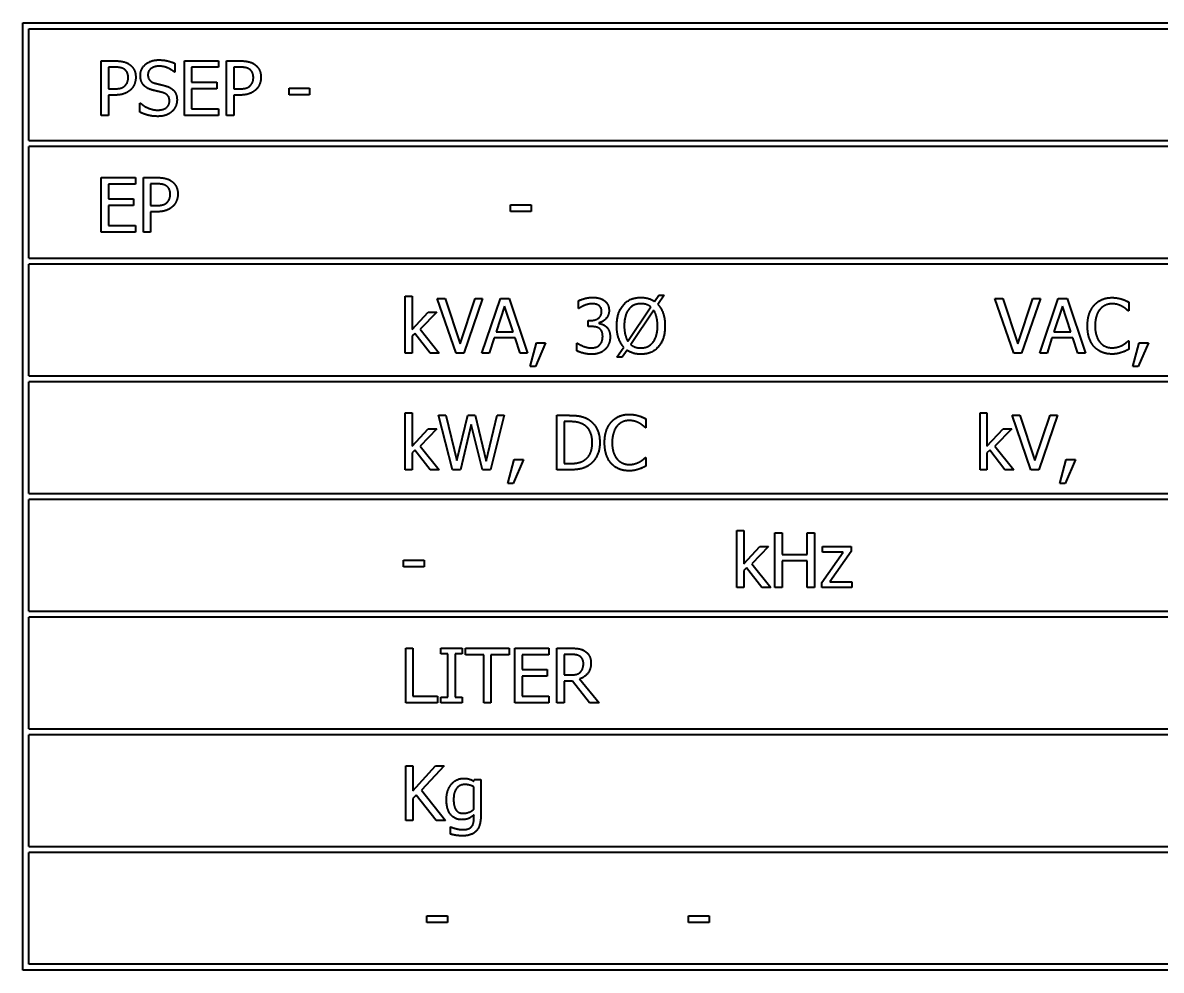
# Model space of a CAD drawing. Header units: millimetres. Extents: x 0 to 5945, y 0 to 4205.
# Drawn here: x 4875.37 to 4921.31, y 2006.38 to 2044.63 of the extents above; entities that cross this region are included whole.
import ezdxf

# ---------------------------------------------------------------- set-up
doc = ezdxf.new("R2010")
doc.units = ezdxf.units.MM
doc.header["$LTSCALE"] = 5
doc.layers.add('가시적인 것(ISO)', color=3, linetype='Continuous', lineweight=40)

msp = doc.modelspace()

# ---------------------------------------------------------------- linework, layer by layer
at = {"layer": '가시적인 것(ISO)'}
for p, q in [((4875.374, 2044.626), (4957.374, 2044.626)), ((4875.374, 2006.376), (4875.374, 2044.626)), ((4875.624, 2039.876), (4875.624, 2044.376)), ((4875.624, 2044.376), (4957.124, 2044.376)), ((4878.542, 2043.087), (4879.094, 2043.087)), ((4878.542, 2040.887), (4878.542, 2043.087)), ((4881.895, 2043.087), (4883.271, 2043.087)), ((4881.895, 2040.887), (4881.895, 2043.087)), ((4883.271, 2043.087), (4883.271, 2042.827)), ((4883.592, 2043.087), (4884.145, 2043.087)), ((4883.592, 2040.887), (4883.592, 2043.087)), ((4878.834, 2042.834), (4878.834, 2041.957)), ((4879.077, 2042.834), (4878.834, 2042.834)), ((4881.512, 2042.634), (4881.49, 2042.634)), ((4881.512, 2042.984), (4881.512, 2042.634)), ((4882.188, 2042.827), (4882.188, 2042.224)), ((4883.271, 2042.827), (4882.188, 2042.827)), ((4883.885, 2042.834), (4883.885, 2041.957)), ((4884.127, 2042.834), (4883.885, 2042.834)), ((4882.188, 2042.224), (4883.198, 2042.224)), ((4883.198, 2042.224), (4883.198, 2041.964)), ((4878.834, 2041.957), (4879.034, 2041.957)), ((4879.082, 2041.707), (4878.834, 2041.707)), ((4878.834, 2041.707), (4878.834, 2040.887)), ((4883.198, 2041.964), (4882.188, 2041.964)), ((4882.188, 2041.964), (4882.188, 2041.147)), ((4883.885, 2041.957), (4884.084, 2041.957)), ((4884.133, 2041.707), (4883.885, 2041.707)), ((4883.885, 2041.707), (4883.885, 2040.887)), ((4886.117, 2041.716), (4886.117, 2041.983)), ((4886.117, 2041.983), (4886.949, 2041.983)), ((4886.949, 2041.716), (4886.117, 2041.716)), ((4886.949, 2041.983), (4886.949, 2041.716)), ((4880.102, 2041.019), (4880.102, 2041.386)), ((4880.102, 2041.386), (4880.123, 2041.386)), ((4878.834, 2040.887), (4878.542, 2040.887)), ((4883.271, 2040.887), (4881.895, 2040.887)), ((4882.188, 2041.147), (4883.271, 2041.147)), ((4883.271, 2041.147), (4883.271, 2040.887)), ((4883.885, 2040.887), (4883.592, 2040.887)), ((4875.624, 2039.876), (4957.124, 2039.876)), ((4875.624, 2035.126), (4875.624, 2039.626)), ((4957.124, 2039.626), (4875.624, 2039.626)), ((4878.542, 2036.176), (4878.542, 2038.376)), ((4878.542, 2038.376), (4879.918, 2038.376)), ((4879.918, 2038.116), (4878.834, 2038.116)), ((4878.834, 2038.116), (4878.834, 2037.513)), ((4879.918, 2038.376), (4879.918, 2038.116)), ((4880.239, 2038.376), (4880.792, 2038.376)), ((4880.239, 2036.176), (4880.239, 2038.376)), ((4880.531, 2038.123), (4880.531, 2037.246)), ((4880.774, 2038.123), (4880.531, 2038.123)), ((4878.834, 2037.513), (4879.845, 2037.513)), ((4879.845, 2037.253), (4878.834, 2037.253)), ((4878.834, 2037.253), (4878.834, 2036.437)), ((4879.845, 2037.513), (4879.845, 2037.253)), ((4880.531, 2037.246), (4880.731, 2037.246)), ((4895.047, 2037.005), (4895.047, 2037.273)), ((4895.047, 2037.273), (4895.88, 2037.273)), ((4895.88, 2037.273), (4895.88, 2037.005)), ((4880.779, 2036.996), (4880.531, 2036.996)), ((4880.531, 2036.996), (4880.531, 2036.176)), ((4895.88, 2037.005), (4895.047, 2037.005)), ((4878.834, 2036.437), (4879.918, 2036.437)), ((4879.918, 2036.437), (4879.918, 2036.176)), ((4879.918, 2036.176), (4878.542, 2036.176)), ((4880.531, 2036.176), (4880.239, 2036.176)), ((4875.624, 2035.126), (4957.124, 2035.126)), ((4875.624, 2030.376), (4875.624, 2034.876)), ((4957.124, 2034.876), (4875.624, 2034.876)), ((4890.804, 2031.291), (4890.804, 2033.589)), ((4890.804, 2033.589), (4891.082, 2033.589)), ((4891.082, 2033.589), (4891.082, 2032.245)), ((4892.854, 2031.291), (4892.096, 2033.491)), ((4892.096, 2033.491), (4892.41, 2033.491)), ((4892.41, 2033.491), (4893.02, 2031.663)), ((4893.02, 2031.663), (4893.63, 2033.491)), ((4893.927, 2033.491), (4893.17, 2031.291)), ((4893.63, 2033.491), (4893.927, 2033.491)), ((4893.901, 2031.291), (4894.642, 2033.491)), ((4894.642, 2033.491), (4895.002, 2033.491)), ((4895.002, 2033.491), (4895.744, 2031.291)), ((4900.863, 2033.375), (4901.032, 2033.626)), ((4901.251, 2033.626), (4900.998, 2033.255)), ((4901.032, 2033.626), (4901.251, 2033.626)), ((4915.357, 2031.291), (4914.599, 2033.491)), ((4914.599, 2033.491), (4914.913, 2033.491)), ((4914.913, 2033.491), (4915.523, 2031.663)), ((4915.523, 2031.663), (4916.132, 2033.491)), ((4916.43, 2033.491), (4915.672, 2031.291)), ((4916.132, 2033.491), (4916.43, 2033.491)), ((4916.403, 2031.291), (4917.145, 2033.491)), ((4917.145, 2033.491), (4917.505, 2033.491)), ((4917.505, 2033.491), (4918.247, 2031.291)), ((4894.815, 2033.191), (4894.477, 2032.155)), ((4895.156, 2032.155), (4894.815, 2033.191)), ((4897.794, 2033.09), (4897.794, 2033.402)), ((4897.812, 2033.09), (4897.794, 2033.09)), ((4899.788, 2031.77), (4900.713, 2033.152)), ((4900.834, 2033.018), (4899.907, 2031.633)), ((4917.318, 2033.191), (4916.979, 2032.155)), ((4917.659, 2032.155), (4917.318, 2033.191)), ((4919.999, 2032.992), (4919.976, 2032.992)), ((4919.999, 2033.345), (4919.999, 2032.992)), ((4891.082, 2032.245), (4891.735, 2032.942)), ((4892.08, 2032.942), (4891.403, 2032.252)), ((4891.735, 2032.942), (4892.08, 2032.942)), ((4898.183, 2032.362), (4898.183, 2032.606)), ((4898.183, 2032.606), (4898.281, 2032.606)), ((4898.622, 2032.514), (4898.622, 2032.492)), ((4891.193, 2032.088), (4891.082, 2031.981)), ((4891.806, 2031.291), (4891.193, 2032.088)), ((4891.403, 2032.252), (4892.171, 2031.291)), ((4894.477, 2032.155), (4895.156, 2032.155)), ((4898.308, 2032.362), (4898.183, 2032.362)), ((4916.979, 2032.155), (4917.659, 2032.155)), ((4891.082, 2031.981), (4891.082, 2031.291)), ((4894.396, 2031.906), (4894.197, 2031.291)), ((4895.236, 2031.906), (4894.396, 2031.906)), ((4895.436, 2031.291), (4895.236, 2031.906)), ((4895.839, 2030.743), (4896.099, 2031.711)), ((4896.468, 2031.711), (4896.054, 2030.743)), ((4896.099, 2031.711), (4896.468, 2031.711)), ((4897.734, 2031.692), (4897.755, 2031.692)), ((4897.734, 2031.38), (4897.734, 2031.692)), ((4916.899, 2031.906), (4916.699, 2031.291)), ((4917.739, 2031.906), (4916.899, 2031.906)), ((4917.938, 2031.291), (4917.739, 2031.906)), ((4919.978, 2031.79), (4919.999, 2031.79)), ((4919.999, 2031.79), (4919.999, 2031.44)), ((4920.158, 2030.743), (4920.418, 2031.711)), ((4920.787, 2031.711), (4920.374, 2030.743)), ((4920.418, 2031.711), (4920.787, 2031.711)), ((4891.082, 2031.291), (4890.804, 2031.291)), ((4892.171, 2031.291), (4891.806, 2031.291)), ((4893.17, 2031.291), (4892.854, 2031.291)), ((4894.197, 2031.291), (4893.901, 2031.291)), ((4895.744, 2031.291), (4895.436, 2031.291)), ((4899.344, 2031.12), (4899.622, 2031.53)), ((4899.757, 2031.408), (4899.561, 2031.12)), ((4915.672, 2031.291), (4915.357, 2031.291)), ((4916.699, 2031.291), (4916.403, 2031.291)), ((4918.247, 2031.291), (4917.938, 2031.291)), ((4896.054, 2030.743), (4895.839, 2030.743)), ((4899.561, 2031.12), (4899.344, 2031.12)), ((4920.374, 2030.743), (4920.158, 2030.743)), ((4875.624, 2030.376), (4957.124, 2030.376)), ((4875.624, 2025.626), (4875.624, 2030.126)), ((4957.124, 2030.126), (4875.624, 2030.126)), ((4890.804, 2026.578), (4890.804, 2028.876)), ((4890.804, 2028.876), (4891.082, 2028.876)), ((4891.082, 2028.876), (4891.082, 2027.532)), ((4913.997, 2026.578), (4913.997, 2028.876)), ((4913.997, 2028.876), (4914.275, 2028.876)), ((4914.275, 2028.876), (4914.275, 2027.532)), ((4892.71, 2026.578), (4892.148, 2028.778)), ((4892.148, 2028.778), (4892.449, 2028.778)), ((4892.449, 2028.778), (4892.892, 2026.954)), ((4892.892, 2026.954), (4893.33, 2028.778)), ((4893.469, 2028.404), (4893.034, 2026.578)), ((4893.33, 2028.778), (4893.628, 2028.778)), ((4893.917, 2026.578), (4893.469, 2028.404)), ((4893.628, 2028.778), (4894.07, 2026.933)), ((4894.07, 2026.933), (4894.51, 2028.778)), ((4894.797, 2028.778), (4894.245, 2026.578)), ((4894.51, 2028.778), (4894.797, 2028.778)), ((4896.921, 2026.578), (4896.921, 2028.778)), ((4896.921, 2028.778), (4897.422, 2028.778)), ((4897.213, 2028.525), (4897.213, 2026.831)), ((4897.436, 2028.525), (4897.213, 2028.525)), ((4900.517, 2028.632), (4900.517, 2028.279)), ((4916.047, 2026.578), (4915.289, 2028.778)), ((4915.289, 2028.778), (4915.603, 2028.778)), ((4915.603, 2028.778), (4916.213, 2026.951)), ((4916.213, 2026.951), (4916.822, 2028.778)), ((4917.12, 2028.778), (4916.362, 2026.578)), ((4916.822, 2028.778), (4917.12, 2028.778)), ((4891.082, 2027.532), (4891.735, 2028.229)), ((4892.08, 2028.229), (4891.403, 2027.539)), ((4891.735, 2028.229), (4892.08, 2028.229)), ((4900.517, 2028.279), (4900.494, 2028.279)), ((4914.275, 2027.532), (4914.927, 2028.229)), ((4915.273, 2028.229), (4914.596, 2027.539)), ((4914.927, 2028.229), (4915.273, 2028.229)), ((4891.403, 2027.539), (4892.171, 2026.578)), ((4914.596, 2027.539), (4915.364, 2026.578)), ((4891.193, 2027.375), (4891.082, 2027.268)), ((4891.082, 2027.268), (4891.082, 2026.578)), ((4891.806, 2026.578), (4891.193, 2027.375)), ((4894.945, 2026.031), (4895.206, 2026.999)), ((4895.575, 2026.999), (4895.161, 2026.031)), ((4895.206, 2026.999), (4895.575, 2026.999)), ((4900.495, 2027.077), (4900.517, 2027.077)), ((4900.517, 2027.077), (4900.517, 2026.728)), ((4914.385, 2027.375), (4914.275, 2027.268)), ((4914.275, 2027.268), (4914.275, 2026.578)), ((4914.999, 2026.578), (4914.385, 2027.375)), ((4917.216, 2026.031), (4917.477, 2026.999)), ((4917.846, 2026.999), (4917.432, 2026.031)), ((4917.477, 2026.999), (4917.846, 2026.999)), ((4891.082, 2026.578), (4890.804, 2026.578)), ((4892.171, 2026.578), (4891.806, 2026.578)), ((4893.034, 2026.578), (4892.71, 2026.578)), ((4894.245, 2026.578), (4893.917, 2026.578)), ((4897.427, 2026.578), (4896.921, 2026.578)), ((4897.213, 2026.831), (4897.436, 2026.831)), ((4914.275, 2026.578), (4913.997, 2026.578)), ((4915.364, 2026.578), (4914.999, 2026.578)), ((4916.362, 2026.578), (4916.047, 2026.578)), ((4875.624, 2025.626), (4957.124, 2025.626)), ((4895.161, 2026.031), (4894.945, 2026.031)), ((4917.432, 2026.031), (4917.216, 2026.031)), ((4875.624, 2020.876), (4875.624, 2025.376)), ((4957.124, 2025.376), (4875.624, 2025.376)), ((4904.186, 2021.828), (4904.186, 2024.126)), ((4904.186, 2024.126), (4904.464, 2024.126)), ((4904.464, 2024.126), (4904.464, 2022.782)), ((4905.714, 2021.828), (4905.714, 2024.028)), ((4905.714, 2024.028), (4906.006, 2024.028)), ((4906.006, 2024.028), (4906.006, 2023.165)), ((4907.019, 2023.165), (4907.019, 2024.028)), ((4907.019, 2024.028), (4907.311, 2024.028)), ((4907.311, 2024.028), (4907.311, 2021.828)), ((4904.464, 2022.782), (4905.116, 2023.479)), ((4905.462, 2023.479), (4904.785, 2022.789)), ((4905.116, 2023.479), (4905.462, 2023.479)), ((4907.643, 2023.251), (4907.643, 2023.479)), ((4907.643, 2023.479), (4908.803, 2023.479)), ((4908.803, 2023.479), (4908.803, 2023.281)), ((4890.736, 2022.657), (4890.736, 2022.925)), ((4890.736, 2022.925), (4891.569, 2022.925)), ((4891.569, 2022.925), (4891.569, 2022.657)), ((4906.006, 2023.165), (4907.019, 2023.165)), ((4907.019, 2022.905), (4906.006, 2022.905)), ((4906.006, 2022.905), (4906.006, 2021.828)), ((4907.019, 2021.828), (4907.019, 2022.905)), ((4907.607, 2022.035), (4908.47, 2023.251)), ((4908.47, 2023.251), (4907.643, 2023.251)), ((4908.803, 2023.281), (4907.937, 2022.062)), ((4891.569, 2022.657), (4890.736, 2022.657)), ((4904.574, 2022.625), (4904.464, 2022.518)), ((4904.464, 2022.518), (4904.464, 2021.828)), ((4905.188, 2021.828), (4904.574, 2022.625)), ((4904.785, 2022.789), (4905.553, 2021.828)), ((4907.607, 2021.828), (4907.607, 2022.035)), ((4907.937, 2022.062), (4908.819, 2022.062)), ((4908.819, 2022.062), (4908.819, 2021.828)), ((4904.464, 2021.828), (4904.186, 2021.828)), ((4905.553, 2021.828), (4905.188, 2021.828)), ((4906.006, 2021.828), (4905.714, 2021.828)), ((4907.311, 2021.828), (4907.019, 2021.828)), ((4908.819, 2021.828), (4907.607, 2021.828)), ((4875.624, 2020.876), (4957.124, 2020.876)), ((4875.624, 2016.126), (4875.624, 2020.626)), ((4957.124, 2020.626), (4875.624, 2020.626)), ((4890.825, 2017.176), (4890.825, 2019.376)), ((4890.825, 2019.376), (4891.118, 2019.376)), ((4891.118, 2019.376), (4891.118, 2017.437)), ((4892.244, 2019.152), (4892.244, 2019.376)), ((4892.244, 2019.376), (4893.097, 2019.376)), ((4893.097, 2019.376), (4893.097, 2019.152)), ((4893.234, 2019.116), (4893.234, 2019.376)), ((4893.234, 2019.376), (4895.002, 2019.376)), ((4895.002, 2019.376), (4895.002, 2019.116)), ((4895.225, 2017.176), (4895.225, 2019.376)), ((4895.225, 2019.376), (4896.602, 2019.376)), ((4896.602, 2019.376), (4896.602, 2019.116)), ((4896.923, 2019.376), (4897.489, 2019.376)), ((4896.923, 2017.176), (4896.923, 2019.376)), ((4892.524, 2019.152), (4892.244, 2019.152)), ((4892.524, 2017.401), (4892.524, 2019.152)), ((4893.097, 2019.152), (4892.817, 2019.152)), ((4892.817, 2019.152), (4892.817, 2017.401)), ((4893.972, 2019.116), (4893.234, 2019.116)), ((4893.972, 2017.176), (4893.972, 2019.116)), ((4895.002, 2019.116), (4894.264, 2019.116)), ((4894.264, 2019.116), (4894.264, 2017.176)), ((4896.602, 2019.116), (4895.518, 2019.116)), ((4895.518, 2019.116), (4895.518, 2018.513)), ((4897.506, 2019.123), (4897.215, 2019.123)), ((4897.215, 2019.123), (4897.215, 2018.296)), ((4895.518, 2018.513), (4896.529, 2018.513)), ((4896.529, 2018.513), (4896.529, 2018.253)), ((4897.215, 2018.296), (4897.472, 2018.296)), ((4895.518, 2018.253), (4895.518, 2017.437)), ((4896.529, 2018.253), (4895.518, 2018.253)), ((4897.55, 2018.052), (4897.215, 2018.052)), ((4897.215, 2018.052), (4897.215, 2017.176)), ((4898.245, 2017.176), (4897.55, 2018.052)), ((4897.842, 2018.134), (4898.625, 2017.176)), ((4891.118, 2017.437), (4892.1, 2017.437)), ((4892.1, 2017.437), (4892.1, 2017.176)), ((4892.244, 2017.176), (4892.244, 2017.401)), ((4892.244, 2017.401), (4892.524, 2017.401)), ((4892.817, 2017.401), (4893.097, 2017.401)), ((4893.097, 2017.401), (4893.097, 2017.176)), ((4895.518, 2017.437), (4896.602, 2017.437)), ((4896.602, 2017.437), (4896.602, 2017.176)), ((4892.1, 2017.176), (4890.825, 2017.176)), ((4893.097, 2017.176), (4892.244, 2017.176)), ((4894.264, 2017.176), (4893.972, 2017.176)), ((4896.602, 2017.176), (4895.225, 2017.176)), ((4897.215, 2017.176), (4896.923, 2017.176)), ((4898.625, 2017.176), (4898.245, 2017.176)), ((4875.624, 2016.126), (4957.124, 2016.126)), ((4875.624, 2011.376), (4875.624, 2015.876)), ((4957.124, 2015.876), (4875.624, 2015.876)), ((4890.825, 2012.426), (4890.825, 2014.626)), ((4890.825, 2014.626), (4891.118, 2014.626)), ((4891.118, 2013.615), (4892.02, 2014.626)), ((4891.118, 2014.626), (4891.118, 2013.615)), ((4892.376, 2014.626), (4891.465, 2013.644)), ((4892.02, 2014.626), (4892.376, 2014.626)), ((4893.574, 2014.008), (4893.59, 2014.077)), ((4893.574, 2012.874), (4893.574, 2013.781)), ((4893.59, 2014.077), (4893.853, 2014.077)), ((4893.853, 2014.077), (4893.853, 2012.615)), ((4891.246, 2013.45), (4891.118, 2013.305)), ((4891.118, 2013.305), (4891.118, 2012.426)), ((4892.05, 2012.426), (4891.246, 2013.45)), ((4891.465, 2013.644), (4892.43, 2012.426)), ((4891.118, 2012.426), (4890.825, 2012.426)), ((4892.43, 2012.426), (4892.05, 2012.426)), ((4893.574, 2012.501), (4893.574, 2012.646)), ((4892.628, 2011.874), (4892.628, 2012.162)), ((4892.628, 2012.162), (4892.642, 2012.162)), ((4875.624, 2011.376), (4957.124, 2011.376)), ((4875.624, 2006.626), (4875.624, 2011.126)), ((4957.124, 2011.126), (4875.624, 2011.126)), ((4891.681, 2008.309), (4891.681, 2008.576)), ((4891.681, 2008.576), (4892.514, 2008.576)), ((4892.514, 2008.309), (4891.681, 2008.309)), ((4892.514, 2008.576), (4892.514, 2008.309)), ((4902.228, 2008.309), (4902.228, 2008.576)), ((4902.228, 2008.576), (4903.061, 2008.576)), ((4903.061, 2008.309), (4902.228, 2008.309)), ((4903.061, 2008.576), (4903.061, 2008.309)), ((4957.374, 2006.376), (4875.374, 2006.376)), ((4957.124, 2006.626), (4875.624, 2006.626))]:
    msp.add_line(p, q, dxfattribs=at)
for points in [[(4879.094, 2043.087), (4879.29, 2043.087), (4879.565, 2043.023), (4879.67, 2042.95)], [(4880.118, 2042.497), (4880.118, 2042.764), (4880.535, 2043.126), (4880.858, 2043.126)], [(4880.858, 2043.126), (4881.043, 2043.126), (4881.371, 2043.053), (4881.512, 2042.984)], [(4884.145, 2043.087), (4884.341, 2043.087), (4884.616, 2043.023), (4884.721, 2042.95)], [(4879.469, 2042.75), (4879.399, 2042.796), (4879.214, 2042.834), (4879.077, 2042.834)], [(4879.627, 2042.415), (4879.627, 2042.529), (4879.549, 2042.697), (4879.469, 2042.75)], [(4879.67, 2042.95), (4879.793, 2042.866), (4879.932, 2042.607), (4879.932, 2042.424)], [(4880.877, 2042.873), (4880.674, 2042.873), (4880.423, 2042.682), (4880.423, 2042.527)], [(4881.49, 2042.634), (4881.385, 2042.73), (4881.057, 2042.873), (4880.877, 2042.873)], [(4884.519, 2042.75), (4884.45, 2042.796), (4884.265, 2042.834), (4884.127, 2042.834)], [(4884.678, 2042.415), (4884.678, 2042.529), (4884.6, 2042.697), (4884.519, 2042.75)], [(4884.721, 2042.95), (4884.844, 2042.866), (4884.983, 2042.607), (4884.983, 2042.424)], [(4879.503, 2042.089), (4879.569, 2042.155), (4879.627, 2042.31), (4879.627, 2042.415)], [(4879.932, 2042.424), (4879.932, 2042.281), (4879.831, 2042.024), (4879.74, 2041.935)], [(4880.26, 2042.099), (4880.193, 2042.172), (4880.118, 2042.369), (4880.118, 2042.497)], [(4880.423, 2042.527), (4880.423, 2042.388), (4880.571, 2042.222), (4880.71, 2042.185)], [(4880.71, 2042.185), (4880.802, 2042.16), (4881.071, 2042.096), (4881.161, 2042.069)], [(4884.553, 2042.089), (4884.619, 2042.155), (4884.678, 2042.31), (4884.678, 2042.415)], [(4884.983, 2042.424), (4884.983, 2042.281), (4884.881, 2042.024), (4884.79, 2041.935)], [(4879.034, 2041.957), (4879.212, 2041.957), (4879.431, 2042.014), (4879.503, 2042.089)], [(4879.74, 2041.935), (4879.626, 2041.823), (4879.317, 2041.707), (4879.082, 2041.707)], [(4880.624, 2041.905), (4880.51, 2041.935), (4880.33, 2042.026), (4880.26, 2042.099)], [(4881.022, 2041.805), (4880.92, 2041.834), (4880.751, 2041.873), (4880.624, 2041.905)], [(4881.293, 2041.468), (4881.293, 2041.6), (4881.162, 2041.764), (4881.022, 2041.805)], [(4881.161, 2042.069), (4881.387, 2041.999), (4881.597, 2041.72), (4881.597, 2041.515)], [(4884.084, 2041.957), (4884.263, 2041.957), (4884.482, 2042.014), (4884.553, 2042.089)], [(4884.79, 2041.935), (4884.676, 2041.823), (4884.368, 2041.707), (4884.133, 2041.707)], [(4880.123, 2041.386), (4880.267, 2041.251), (4880.633, 2041.101), (4880.802, 2041.101)], [(4880.802, 2041.101), (4881.045, 2041.101), (4881.293, 2041.302), (4881.293, 2041.468)], [(4881.597, 2041.515), (4881.597, 2041.384), (4881.492, 2041.135), (4881.398, 2041.047)], [(4880.824, 2040.848), (4880.585, 2040.848), (4880.25, 2040.948), (4880.102, 2041.019)], [(4881.398, 2041.047), (4881.293, 2040.951), (4881.025, 2040.848), (4880.824, 2040.848)], [(4881.166, 2038.039), (4881.096, 2038.086), (4880.911, 2038.123), (4880.774, 2038.123)], [(4880.792, 2038.376), (4880.988, 2038.376), (4881.262, 2038.312), (4881.367, 2038.239)], [(4881.325, 2037.704), (4881.325, 2037.818), (4881.246, 2037.986), (4881.166, 2038.039)], [(4881.367, 2038.239), (4881.49, 2038.155), (4881.63, 2037.897), (4881.63, 2037.713)], [(4881.2, 2037.378), (4881.266, 2037.444), (4881.325, 2037.599), (4881.325, 2037.704)], [(4881.63, 2037.713), (4881.63, 2037.57), (4881.528, 2037.314), (4881.437, 2037.225)], [(4880.731, 2037.246), (4880.909, 2037.246), (4881.129, 2037.303), (4881.2, 2037.378)], [(4881.437, 2037.225), (4881.323, 2037.112), (4881.014, 2036.996), (4880.779, 2036.996)], [(4897.794, 2033.402), (4897.891, 2033.453), (4898.22, 2033.537), (4898.368, 2033.537)], [(4898.368, 2033.537), (4898.518, 2033.537), (4898.741, 2033.476), (4898.832, 2033.412)], [(4899.34, 2032.391), (4899.34, 2032.934), (4899.873, 2033.537), (4900.312, 2033.537)], [(4900.312, 2033.537), (4900.481, 2033.537), (4900.745, 2033.455), (4900.863, 2033.375)], [(4918.605, 2033.227), (4918.737, 2033.375), (4919.097, 2033.53), (4919.32, 2033.53)], [(4919.32, 2033.53), (4919.431, 2033.53), (4919.625, 2033.498), (4919.707, 2033.473)], [(4919.707, 2033.473), (4919.778, 2033.45), (4919.926, 2033.384), (4919.999, 2033.345)], [(4898.03, 2033.213), (4897.958, 2033.182), (4897.853, 2033.118), (4897.812, 2033.09)], [(4898.345, 2033.282), (4898.265, 2033.282), (4898.106, 2033.243), (4898.03, 2033.213)], [(4898.281, 2032.606), (4898.479, 2032.606), (4898.729, 2032.795), (4898.729, 2032.975)], [(4898.613, 2033.214), (4898.557, 2033.252), (4898.422, 2033.282), (4898.345, 2033.282)], [(4898.729, 2032.975), (4898.729, 2033.059), (4898.664, 2033.179), (4898.613, 2033.214)], [(4899.028, 2033.006), (4899.028, 2032.824), (4898.789, 2032.549), (4898.622, 2032.514)], [(4898.832, 2033.412), (4898.928, 2033.343), (4899.028, 2033.141), (4899.028, 2033.006)], [(4900.313, 2033.284), (4900.007, 2033.284), (4899.641, 2032.829), (4899.641, 2032.391)], [(4900.713, 2033.152), (4900.636, 2033.218), (4900.435, 2033.284), (4900.313, 2033.284)], [(4900.984, 2032.391), (4900.984, 2032.594), (4900.902, 2032.913), (4900.834, 2033.018)], [(4900.998, 2033.255), (4901.134, 2033.109), (4901.285, 2032.685), (4901.285, 2032.391)], [(4918.331, 2032.389), (4918.331, 2032.665), (4918.471, 2033.075), (4918.605, 2033.227)], [(4918.832, 2033.054), (4918.739, 2032.942), (4918.636, 2032.601), (4918.636, 2032.389)], [(4919.318, 2033.28), (4919.177, 2033.28), (4918.926, 2033.164), (4918.832, 2033.054)], [(4919.728, 2033.175), (4919.645, 2033.222), (4919.447, 2033.28), (4919.318, 2033.28)], [(4919.976, 2032.992), (4919.937, 2033.027), (4919.816, 2033.127), (4919.728, 2033.175)], [(4898.639, 2032.284), (4898.577, 2032.328), (4898.408, 2032.362), (4898.308, 2032.362)], [(4898.622, 2032.492), (4898.691, 2032.478), (4898.85, 2032.414), (4898.918, 2032.35)], [(4898.771, 2031.965), (4898.771, 2032.084), (4898.702, 2032.239), (4898.639, 2032.284)], [(4898.918, 2032.35), (4898.985, 2032.287), (4899.071, 2032.088), (4899.071, 2031.943)], [(4899.622, 2031.53), (4899.49, 2031.676), (4899.34, 2032.107), (4899.34, 2032.391)], [(4899.641, 2032.391), (4899.641, 2032.191), (4899.718, 2031.881), (4899.788, 2031.77)], [(4901.285, 2032.391), (4901.285, 2031.845), (4900.754, 2031.244), (4900.312, 2031.244)], [(4900.313, 2031.498), (4900.618, 2031.498), (4900.984, 2031.957), (4900.984, 2032.391)], [(4918.607, 2031.54), (4918.475, 2031.683), (4918.331, 2032.111), (4918.331, 2032.389)], [(4918.636, 2032.389), (4918.636, 2032.163), (4918.744, 2031.836), (4918.839, 2031.724)], [(4897.755, 2031.692), (4897.848, 2031.624), (4898.162, 2031.499), (4898.317, 2031.499)], [(4898.317, 2031.499), (4898.408, 2031.499), (4898.589, 2031.556), (4898.65, 2031.622)], [(4898.65, 2031.622), (4898.709, 2031.688), (4898.771, 2031.845), (4898.771, 2031.965)], [(4899.071, 2031.943), (4899.071, 2031.795), (4898.969, 2031.544), (4898.877, 2031.448)], [(4899.907, 2031.633), (4899.991, 2031.565), (4900.18, 2031.498), (4900.313, 2031.498)], [(4918.839, 2031.724), (4918.931, 2031.615), (4919.179, 2031.505), (4919.318, 2031.505)], [(4919.318, 2031.505), (4919.445, 2031.505), (4919.661, 2031.567), (4919.744, 2031.613)], [(4919.744, 2031.613), (4919.825, 2031.66), (4919.944, 2031.756), (4919.978, 2031.79)], [(4898.335, 2031.244), (4898.169, 2031.244), (4897.844, 2031.325), (4897.734, 2031.38)], [(4898.877, 2031.448), (4898.78, 2031.348), (4898.507, 2031.244), (4898.335, 2031.244)], [(4900.312, 2031.244), (4900.149, 2031.244), (4899.87, 2031.33), (4899.757, 2031.408)], [(4919.315, 2031.251), (4919.101, 2031.251), (4918.739, 2031.396), (4918.607, 2031.54)], [(4919.707, 2031.316), (4919.611, 2031.284), (4919.447, 2031.251), (4919.315, 2031.251)], [(4919.999, 2031.44), (4919.926, 2031.407), (4919.798, 2031.344), (4919.707, 2031.316)], [(4897.422, 2028.778), (4897.732, 2028.778), (4898.085, 2028.685), (4898.21, 2028.603)], [(4898.017, 2028.393), (4897.9, 2028.463), (4897.634, 2028.525), (4897.436, 2028.525)], [(4898.351, 2027.68), (4898.351, 2027.933), (4898.183, 2028.291), (4898.017, 2028.393)], [(4898.21, 2028.603), (4898.422, 2028.463), (4898.655, 2027.997), (4898.655, 2027.676)], [(4898.848, 2027.676), (4898.848, 2027.953), (4898.989, 2028.363), (4899.123, 2028.514)], [(4899.123, 2028.514), (4899.254, 2028.662), (4899.615, 2028.817), (4899.837, 2028.817)], [(4899.836, 2028.568), (4899.695, 2028.568), (4899.443, 2028.452), (4899.349, 2028.341)], [(4900.246, 2028.463), (4900.162, 2028.509), (4899.964, 2028.568), (4899.836, 2028.568)], [(4899.837, 2028.817), (4899.948, 2028.817), (4900.142, 2028.785), (4900.224, 2028.76)], [(4900.224, 2028.76), (4900.296, 2028.737), (4900.444, 2028.671), (4900.517, 2028.632)], [(4900.494, 2028.279), (4900.454, 2028.315), (4900.333, 2028.414), (4900.246, 2028.463)], [(4899.349, 2028.341), (4899.256, 2028.229), (4899.153, 2027.889), (4899.153, 2027.676)], [(4898.044, 2026.978), (4898.197, 2027.081), (4898.351, 2027.423), (4898.351, 2027.68)], [(4898.655, 2027.676), (4898.655, 2027.375), (4898.411, 2026.89), (4898.206, 2026.755)], [(4899.124, 2026.828), (4898.992, 2026.97), (4898.848, 2027.398), (4898.848, 2027.676)], [(4899.153, 2027.676), (4899.153, 2027.45), (4899.262, 2027.124), (4899.356, 2027.011)], [(4899.356, 2027.011), (4899.449, 2026.903), (4899.697, 2026.792), (4899.836, 2026.792)], [(4900.262, 2026.901), (4900.342, 2026.947), (4900.461, 2027.043), (4900.495, 2027.077)], [(4898.206, 2026.755), (4898.039, 2026.649), (4897.694, 2026.578), (4897.427, 2026.578)], [(4897.436, 2026.831), (4897.63, 2026.831), (4897.924, 2026.894), (4898.044, 2026.978)], [(4899.832, 2026.539), (4899.618, 2026.539), (4899.256, 2026.683), (4899.124, 2026.828)], [(4900.224, 2026.603), (4900.128, 2026.571), (4899.964, 2026.539), (4899.832, 2026.539)], [(4899.836, 2026.792), (4899.962, 2026.792), (4900.178, 2026.854), (4900.262, 2026.901)], [(4900.517, 2026.728), (4900.444, 2026.694), (4900.315, 2026.632), (4900.224, 2026.603)], [(4897.489, 2019.376), (4897.678, 2019.376), (4897.933, 2019.335), (4898.049, 2019.26)], [(4898.049, 2019.26), (4898.165, 2019.185), (4898.299, 2018.952), (4898.299, 2018.779)], [(4897.855, 2019.048), (4897.793, 2019.089), (4897.627, 2019.123), (4897.506, 2019.123)], [(4898.299, 2018.779), (4898.299, 2018.538), (4898.053, 2018.212), (4897.842, 2018.134)], [(4897.994, 2018.756), (4897.994, 2018.852), (4897.926, 2019), (4897.855, 2019.048)], [(4897.869, 2018.41), (4897.933, 2018.471), (4897.994, 2018.642), (4897.994, 2018.756)], [(4897.472, 2018.296), (4897.598, 2018.296), (4897.8, 2018.34), (4897.869, 2018.41)], [(4892.469, 2013.268), (4892.469, 2013.473), (4892.585, 2013.79), (4892.681, 2013.902)], [(4892.681, 2013.902), (4892.774, 2014.008), (4893.029, 2014.123), (4893.164, 2014.123)], [(4893.209, 2013.874), (4892.999, 2013.874), (4892.756, 2013.564), (4892.756, 2013.273)], [(4893.164, 2014.123), (4893.293, 2014.123), (4893.48, 2014.063), (4893.574, 2014.008)], [(4893.574, 2013.781), (4893.471, 2013.831), (4893.296, 2013.874), (4893.209, 2013.874)], [(4893.084, 2012.455), (4892.802, 2012.455), (4892.469, 2012.874), (4892.469, 2013.268)], [(4892.756, 2013.273), (4892.756, 2012.998), (4892.94, 2012.711), (4893.147, 2012.711)], [(4893.147, 2012.711), (4893.255, 2012.711), (4893.483, 2012.797), (4893.574, 2012.874)], [(4893.574, 2012.646), (4893.462, 2012.547), (4893.246, 2012.455), (4893.084, 2012.455)], [(4893.853, 2012.615), (4893.853, 2012.194), (4893.487, 2011.802), (4893.111, 2011.802)], [(4893.489, 2012.18), (4893.537, 2012.241), (4893.574, 2012.399), (4893.574, 2012.501)], [(4893.111, 2011.802), (4892.99, 2011.802), (4892.736, 2011.841), (4892.628, 2011.874)], [(4892.642, 2012.162), (4892.671, 2012.15), (4892.779, 2012.111), (4892.849, 2012.095)], [(4892.849, 2012.095), (4892.925, 2012.075), (4893.056, 2012.052), (4893.132, 2012.052)], [(4893.132, 2012.052), (4893.261, 2012.052), (4893.439, 2012.12), (4893.489, 2012.18)]]:
    msp.add_open_spline(points, degree=2, dxfattribs=at)

doc.saveas('drawing.dxf')
